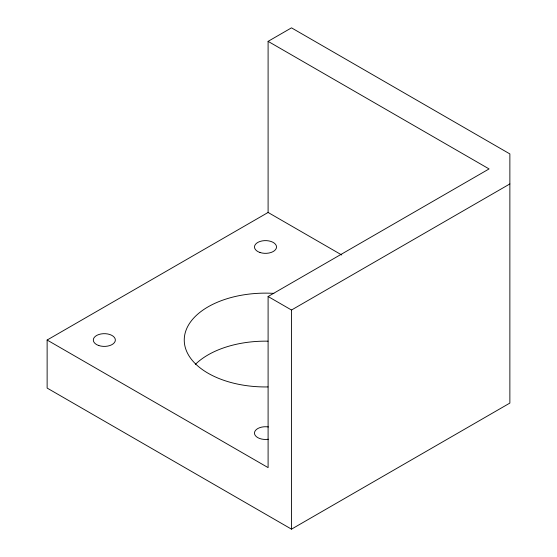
<?xml version="1.0" encoding="UTF-8"?>
<svg xmlns="http://www.w3.org/2000/svg" width="557" height="557" viewBox="0 0 557 557"><rect width="100%" height="100%" fill="white"/><g stroke="black" fill="none" stroke-linecap="round" stroke-linejoin="round"><path stroke-width="0.84" d="M268.098 212.461L268.098 41.357L291.499 27.85L509.871 153.927L509.871 403.073L291.499 529.15L47.129 388.069L47.129 340.035L268.098 212.461L341.761 254.988M47.129 340.035L268.098 467.615L268.098 296.512L489.074 168.931L268.098 41.357M268.098 296.512L291.499 310.019L509.871 183.942M291.499 310.019L291.499 529.15M268.314 439.25A11.029 6.371 0 0 1 254.472 433.067A11.029 6.371 0 0 1 268.397 426.947M268.014 386.927A81.252 46.906 0 0 1 184.304 338.336A81.252 46.906 0 0 1 273.884 293.379M195.347 364.403A81.252 46.906 0 0 1 268.014 341.176M98.812 345.549A11.029 6.371 0 0 0 115.355 340.035A11.029 6.371 0 0 0 98.812 334.52A11.029 6.371 0 0 0 98.812 345.549M259.987 252.495A11.029 6.371 0 0 0 276.53 246.981A11.029 6.371 0 0 0 259.987 241.466A11.029 6.371 0 0 0 259.987 252.495"/></g></svg>
